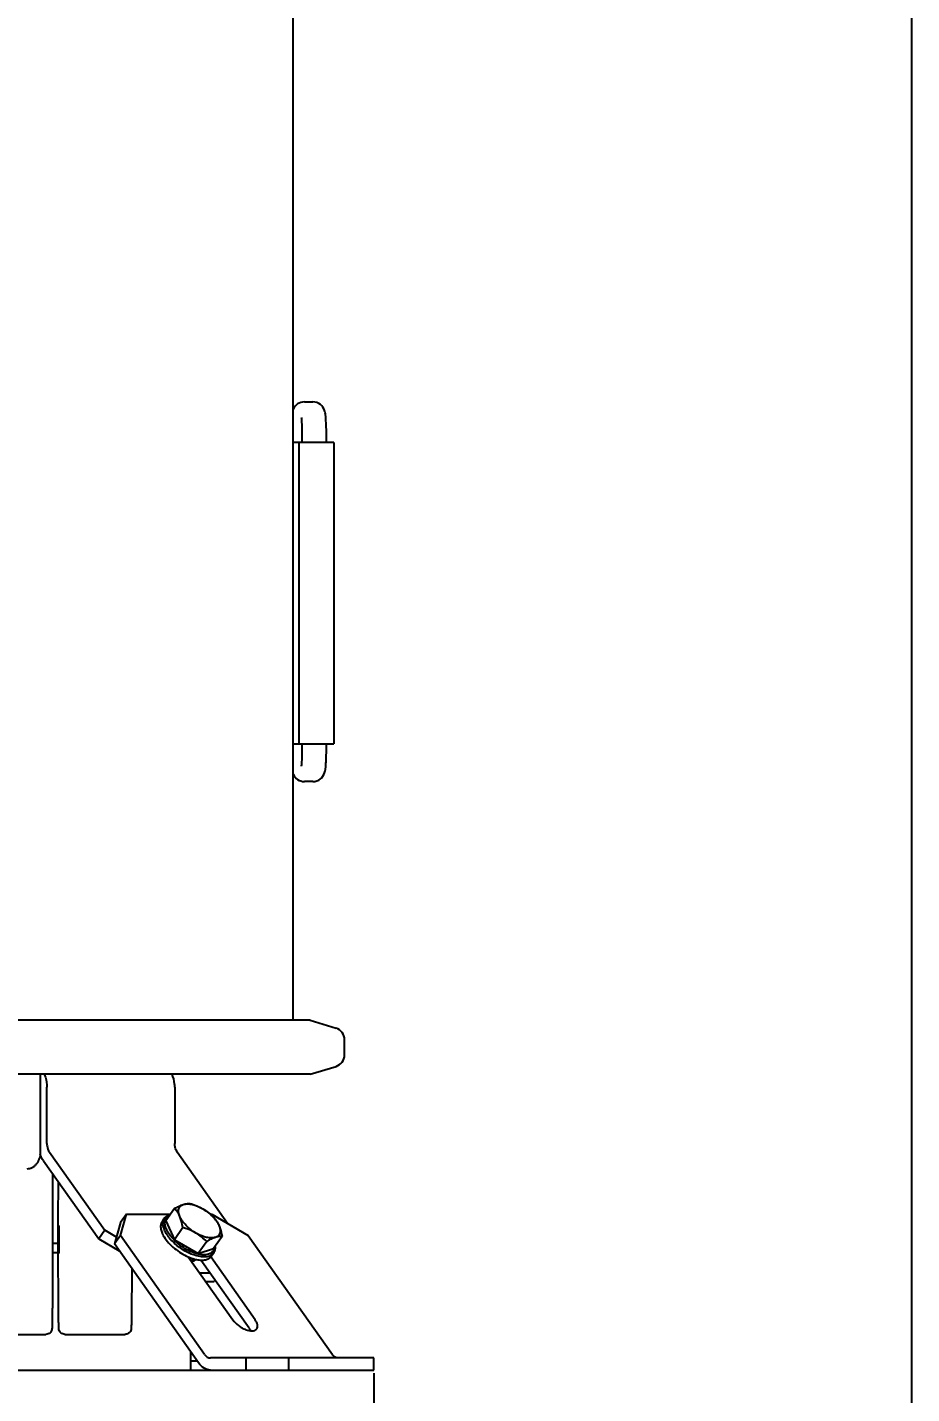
# Model space of a CAD drawing. Header units: millimetres. Extents: x 1186 to 6713, y 237 to 5598.
# Drawn here: x 6419 to 6712.5, y 2008.3 to 2461.8 of the extents above; entities that cross this region are included whole.
import ezdxf

# ---------------------------------------------------------------- set-up
doc = ezdxf.new("R2010")
doc.units = ezdxf.units.MM
doc.header["$LTSCALE"] = 384.175
doc.header["$PDMODE"] = 3
doc.header["$PDSIZE"] = 8
doc.layers.get('0').update_dxf_attribs({"linetype": 'CONTINUOUS'})
doc.layers.get('Defpoints').update_dxf_attribs({"linetype": 'CONTINUOUS'})
doc.styles.get("Standard").update_dxf_attribs({"font": 'calibri.ttf'})
doc.dimstyles.get("Standard").update_dxf_attribs({"dimtxt": 43.75, "dimasz": 43.75, "dimexe": 1.5, "dimexo": 1, "dimtad": 1, "dimdsep": 46, "dimtxsty": 'Standard', "dimblk": '_FILLED', "dimblk1": '_FILLED', "dimblk2": '_FILLED', "dimcen": 0.09, "dimazin": 2, "dimtol": 1, "dimtp": 0.01, "dimtm": 0.01, "dimtfac": 1, "dimtofl": 0, "dimtmove": 0, "dimatfit": 3, "dimldrblk": '_FILLED', "dimfxl": 1, "dimtolj": 1, "dimarcsym": 0})

# ---------------------------------------------------------------- blocks, each defined once
blk = doc.blocks.new('_FILLED')
at = {"color": 0, "linetype": 'ByBlock'}
blk.add_solid([(0, 0), (-1, 0.214), (-1, -0.214)], dxfattribs=at)
blk = doc.blocks.new('*D96')
at = {"color": 0, "lineweight": -2}
for p, q in [((5650.28, 2015.1), (5650.28, 1933.87)), ((6534.05, 2015.1), (6534.05, 1933.87)), ((5694.03, 1935.37), (6041.71, 1935.37)), ((6490.3, 1935.37), (6142.61, 1935.37))]:
    blk.add_line(p, q, dxfattribs=at)
at = {"layer": 'Defpoints', "color": 0}
for p in [(5650.28, 2016.1), (6534.05, 2016.1), (6534.05, 1935.37)]:
    blk.add_point(p, dxfattribs=at)
at = {"color": 0, "linetype": 'ByBlock', "lineweight": -2, "xscale": 43.75, "yscale": 43.75, "zscale": 43.75, "rotation": 180}
blk.add_blockref('_FILLED', (5650.28, 1935.37), dxfattribs=at)
at = {"color": 0, "linetype": 'ByBlock', "lineweight": -2, "xscale": 43.75, "yscale": 43.75, "zscale": 43.75}
blk.add_blockref('_FILLED', (6534.05, 1935.37), dxfattribs=at)
at = {"color": 0, "insert": (6092.16, 1935.37), "char_height": 43.75, "attachment_point": 5}
blk.add_mtext('\\A1;\\A1;880', dxfattribs=at)

msp = doc.modelspace()

# ---------------------------------------------------------------- linework, layer by layer
at = {"color": 0, "linetype": 'Continuous'}
for p, q in [((6712.51455, 237.4592), (6712.51455, 5597.5)), ((6507.27631, 2132.20612), (6507.27631, 3020.06629)), ((6510.96688, 2337.4362), (6513.78723, 2337.4362)), ((6520.76729, 2323.9362), (6507.27631, 2323.9362)), ((6509.27277, 2223.9362), (6509.27277, 2323.9362)), ((6510.26729, 2323.9362), (6510.26729, 2325.4362)), ((6518.26729, 2323.9362), (6518.26729, 2325.4362)), ((6520.76729, 2323.9362), (6520.76729, 2223.9362)), ((6507.27631, 2223.9362), (6520.76729, 2223.9362)), ((6510.26729, 2223.4362), (6510.26729, 2223.9362)), ((6518.26729, 2223.4362), (6518.26729, 2223.9362)), ((6513.78723, 2211.4362), (6510.96688, 2211.4362)), ((6512.86105, 2132.20612), (6225.06188, 2132.20612)), ((6512.86105, 2132.20612), (6521.4458, 2129.5815)), ((6524.27631, 2120.71613), (6524.27631, 2125.75628)), ((6512.86105, 2114.26629), (6224.46315, 2114.26629)), ((6423.23784, 2114.26629), (6423.23784, 2086.9362)), ((6512.86105, 2114.26629), (6521.4458, 2116.89091)), ((6425.50676, 2091.24991), (6425.50676, 2109.9362)), ((6467.93317, 2109.9362), (6467.93317, 2091.24991)), ((6426.33519, 2088.42148), (6444.67833, 2062.48036)), ((6485.47791, 2064.78105), (6468.76159, 2088.42148)), ((6424.33519, 2085.59306), (6442.67833, 2059.65193)), ((6467.84683, 2069.69607), (6465.0041, 2065.67583)), ((6449.95099, 2065.02369), (6447.87993, 2057.95262)), ((6449.87993, 2060.78105), (6451.95099, 2067.85212)), ((6451.95099, 2067.85212), (6449.95099, 2065.02369)), ((6451.95099, 2067.85212), (6466.54296, 2067.85212)), ((6463.72657, 2065.42543), (6464.47657, 2066.4861)), ((6465.0041, 2065.67583), (6467.7897, 2059.36311)), ((6479.67998, 2067.85212), (6480.23527, 2067.85212)), ((6480.23527, 2067.85212), (6492.30633, 2060.78105)), ((6444.67833, 2062.48036), (6442.67833, 2059.65193)), ((6442.67833, 2059.65193), (6449.50676, 2055.65193)), ((6448.543, 2060.21649), (6444.67833, 2062.48036)), ((6449.87993, 2060.78105), (6447.87993, 2057.95262)), ((6477.81988, 2021.26798), (6449.87993, 2060.78105)), ((6470.63244, 2063.38335), (6467.7897, 2059.36311)), ((6467.7897, 2059.36311), (6475.67714, 2054.75342)), ((6483.62171, 2060.47669), (6480.77897, 2056.45646)), ((6492.30633, 2060.78105), (6520.24629, 2021.26798)), ((6427.36511, 2055.09641), (6429.26795, 2055.09641)), ((6429.2663, 2058.09641), (6427.36673, 2058.09641)), ((6475.81988, 2018.43956), (6447.87993, 2057.95262)), ((6478.51988, 2058.77366), (6475.67714, 2054.75342)), ((6475.67714, 2054.75342), (6480.77897, 2056.45646)), ((6480.0565, 2053.87843), (6480.8065, 2054.93909)), ((6472.42966, 2053.6409), (6487.17922, 2032.78187)), ((6473.47601, 2053.23246), (6473.09724, 2052.69681)), ((6492.60385, 2029.95345), (6476.59378, 2052.5951)), ((6494.60385, 2032.78187), (6479.85433, 2053.64084)), ((6476.17922, 2048.33822), (6479.60385, 2048.33822)), ((6478.17922, 2045.5098), (6480.9626, 2045.5098)), ((6481.28322, 2045.96322), (6480.9626, 2045.5098)), ((6405.1684, 2027.9362), (6425.16794, 2027.9362)), ((6431.4651, 2027.9362), (6451.46464, 2027.9362)), ((6473.27631, 2016.09641), (6473.27631, 2022.03671)), ((6475.35542, 2019.09641), (6473.27631, 2019.09641)), ((6534.04528, 2020.09641), (6479.81988, 2020.09641)), ((6491.61887, 2016.09641), (6491.61887, 2020.09641)), ((6505.76101, 2016.09641), (6505.76101, 2020.09641)), ((6534.04528, 2016.09641), (6534.04528, 2020.09641)), ((6473.27631, 2016.09641), (6534.04528, 2016.09641))]:
    msp.add_line(p, q, dxfattribs=at)
msp.add_line((5650.27631, 2016.09641), (6491.61887, 2016.09641))
for centre, radius, start, end in [((6520.27631, 2125.75628), 4, 0, 73), ((6520.27631, 2120.71613), 4, 287, 0), ((6417.26199, 2088.28179), 6.12548, 338.5934665, 347.3102963), ((6432.26717, 2090.85318), 9.5378, 198.0303972, 202.1967703), ((6418.99104, 2086.46714), 3.53094, 270.0675431, 283.6888584), ((6418.96421, 2086.57816), 3.64515, 283.6855916, 288.6966922), ((6418.90419, 2086.74887), 3.8261, 288.7286154, 296.752671), ((6418.79629, 2086.96367), 4.06648, 296.7479222, 302.3650532), ((6418.65227, 2087.1896), 4.3344, 302.3743272, 308.7417297), ((6418.45925, 2087.42962), 4.6424, 308.7459932, 314.3516412), ((6418.24019, 2087.65445), 4.95632, 314.3455028, 319.6011948), ((6417.98843, 2087.86745), 5.28609, 319.6115806, 325.1411837), ((6417.75117, 2088.03466), 5.57634, 325.1247724, 329.4549118), ((6417.52535, 2088.16631), 5.83773, 329.4684484, 335.2893758), ((6417.37034, 2088.23984), 6.00929, 335.2703457, 338.5887792), ((6473.88274, 2066.1376), 11.14236, 210.794653, 211.7266871)]:
    msp.add_arc(centre, radius, start, end, dxfattribs=at)
for points, knots in [([(6510.96688, 2337.4362), (6510.18439, 2337.4362), (6508.61437, 2336.96592), (6507.58128, 2335.71618), (6507.26817, 2335.03464)], [0, 0, 0, 0, 0.510589837, 1, 1, 1, 1]), ([(6518.1195, 2331.33266), (6518.08492, 2331.90883), (6518.00388, 2333.00358), (6517.70493, 2334.89982), (6516.40436, 2336.8456), (6514.6632, 2337.4362), (6513.78723, 2337.4362)], [0, 0, 0, 0, 0.207370693, 0.394808531, 0.68529518, 1, 1, 1, 1]), ([(6510.13386, 2330.85346), (6510.12252, 2331.04248), (6510.09068, 2331.43495), (6510.08383, 2331.73314), (6509.97263, 2332.46321), (6510.00207, 2332.3182)], [0, 0, 0, 0, 0.3861705, 0.698241305, 1, 1, 1, 1]), ([(6518.26729, 2325.4362), (6518.26729, 2325.97425), (6518.25492, 2327.94036), (6518.20505, 2329.90703), (6518.1195, 2331.33266)], [0, 0, 0, 0, 0.273641948, 1, 1, 1, 1]), ([(6510.26729, 2325.4362), (6510.26729, 2325.93885), (6510.25585, 2327.74514), (6510.21196, 2329.55202), (6510.13386, 2330.85346)], [0, 0, 0, 0, 0.278254966, 1, 1, 1, 1]), ([(6510.13386, 2218.01895), (6510.15664, 2218.39849), (6510.24181, 2220.20303), (6510.26729, 2222.00998), (6510.26729, 2223.4362)], [0, 0, 0, 0, 0.210480348, 1, 1, 1, 1]), ([(6518.1195, 2217.53975), (6518.14517, 2217.96755), (6518.23874, 2219.9317), (6518.26729, 2221.89851), (6518.26729, 2223.4362)], [0, 0, 0, 0, 0.217960622, 1, 1, 1, 1]), ([(6510.00324, 2216.56024), (6509.97571, 2216.42727), (6510.08319, 2217.12828), (6510.08869, 2217.41632), (6510.12212, 2217.82327), (6510.13386, 2218.01895)], [0, 0, 0, 0, 0.278089064, 0.598543802, 1, 1, 1, 1]), ([(6507.26435, 2213.84617), (6507.57576, 2213.16245), (6508.6099, 2211.90875), (6510.18271, 2211.4362), (6510.96688, 2211.4362)], [0, 0, 0, 0, 0.489294595, 1, 1, 1, 1]), ([(6513.78723, 2211.4362), (6514.66348, 2211.4362), (6516.40498, 2212.02722), (6517.70501, 2213.97339), (6518.00394, 2215.86926), (6518.08493, 2216.96371), (6518.1195, 2217.53975)], [0, 0, 0, 0, 0.314811486, 0.605299778, 0.792675325, 1, 1, 1, 1]), ([(6424.59419, 2114.29304), (6424.74462, 2113.96539), (6425.28428, 2112.57405), (6425.50676, 2111.06594), (6425.50676, 2109.9362)], [0, 0, 0, 0, 0.241925446, 1, 1, 1, 1]), ([(6467.93317, 2109.9362), (6467.93317, 2110.31918), (6467.85776, 2111.80738), (6467.4825, 2113.28698), (6467.02059, 2114.29304)], [0, 0, 0, 0, 0.257029449, 1, 1, 1, 1]), ([(6425.50676, 2091.24991), (6425.50676, 2090.98924), (6425.57432, 2090.00189), (6425.91378, 2089.01744), (6426.33519, 2088.42148)], [0, 0, 0, 0, 0.263156404, 1, 1, 1, 1]), ([(6468.76159, 2088.42148), (6468.62676, 2088.61217), (6468.13186, 2089.47546), (6467.93317, 2090.49225), (6467.93317, 2091.24991)], [0, 0, 0, 0, 0.235616553, 1, 1, 1, 1]), ([(6427.30105, 2081.41157), (6427.31258, 2079.88159), (6427.35528, 2072.55654), (6427.36737, 2065.23134), (6427.36737, 2059.4362)], [0, 0, 0, 0, 0.208873093, 1, 1, 1, 1]), ([(6429.26567, 2059.4362), (6429.26567, 2061.16253), (6429.26965, 2067.54194), (6429.28651, 2073.92136), (6429.3133, 2078.57437)], [0, 0, 0, 0, 0.270609515, 1, 1, 1, 1]), ([(6467.84683, 2069.69607), (6468.34623, 2069.97457), (6469.29315, 2070.47541), (6470.2817, 2070.89484), (6470.75501, 2071.05283)], [0, 0, 0, 0, 0.534003785, 1, 1, 1, 1]), ([(6469.5969, 2067.04496), (6469.37296, 2067.55244), (6468.8623, 2068.4921), (6468.19291, 2069.3241), (6467.84683, 2069.69607)], [0, 0, 0, 0, 0.521938422, 1, 1, 1, 1]), ([(6469.5969, 2067.04496), (6469.40531, 2067.47913), (6469.13201, 2068.31254), (6469.1558, 2069.38957), (6469.44888, 2070.08225), (6469.90007, 2070.65853), (6470.40189, 2070.93496), (6470.75501, 2071.05283)], [0, 0, 0, 0, 0.298378996, 0.544684067, 0.656182903, 0.765934852, 1, 1, 1, 1]), ([(6470.75501, 2071.05283), (6470.95989, 2071.12122), (6471.67161, 2071.33224), (6472.42256, 2071.42459), (6472.94866, 2071.3991)], [0, 0, 0, 0, 0.290815048, 1, 1, 1, 1]), ([(6470.75501, 2071.05283), (6471.17861, 2071.19424), (6472.17493, 2071.3113), (6473.15542, 2071.1758), (6473.67913, 2071.05861)], [0, 0, 0, 0, 0.454194797, 1, 1, 1, 1]), ([(6472.94866, 2071.3991), (6473.32332, 2071.28842), (6474.80588, 2070.81756), (6476.24349, 2070.18754), (6477.24965, 2069.59951)], [0, 0, 0, 0, 0.251059388, 1, 1, 1, 1]), ([(6473.67913, 2071.05861), (6473.97188, 2070.9931), (6475.21547, 2070.65025), (6476.3961, 2070.09835), (6477.24965, 2069.59951)], [0, 0, 0, 0, 0.232801502, 1, 1, 1, 1]), ([(6477.24965, 2069.59951), (6477.91162, 2069.21263), (6479.16912, 2068.3445), (6480.29975, 2067.32095), (6480.8361, 2066.78941)], [0, 0, 0, 0, 0.503818985, 1, 1, 1, 1]), ([(6477.24965, 2069.59951), (6478.4378, 2068.90511), (6480.06019, 2067.65841), (6481.73788, 2065.69407), (6482.35859, 2064.65403), (6482.58617, 2064.1383)], [0, 0, 0, 0, 0.533958182, 0.781280853, 1, 1, 1, 1]), ([(6429.46514, 2063.93619), (6429.45784, 2063.93617), (6429.46859, 2063.89015), (6429.45378, 2063.84192), (6429.45804, 2063.72568), (6429.45231, 2063.58142), (6429.45084, 2063.39168), (6429.44671, 2063.06724), (6429.44321, 2062.57727), (6429.43944, 2061.9043), (6429.43678, 2061.13619), (6429.43509, 2060.30286), (6429.43472, 2059.72881), (6429.43472, 2059.4362)], [0, 0, 0, 0, 0.00486779, 0.019276337, 0.043131517, 0.076193713, 0.118151207, 0.168603907, 0.292953553, 0.444480196, 0.617336375, 0.804945083, 1, 1, 1, 1]), ([(6429.49556, 2059.4362), (6429.49556, 2059.72882), (6429.49519, 2060.30287), (6429.4935, 2061.1362), (6429.49084, 2061.90431), (6429.48708, 2062.57728), (6429.48357, 2063.06726), (6429.47944, 2063.3917), (6429.47797, 2063.58146), (6429.47225, 2063.72568), (6429.47651, 2063.84198), (6429.4617, 2063.8901), (6429.47244, 2063.93621), (6429.46514, 2063.93619)], [0, 0, 0, 0, 0.1950576, 0.382665037, 0.555521976, 0.707049031, 0.831400269, 0.881854464, 0.923811615, 0.956874162, 0.980727772, 0.995134804, 1, 1, 1, 1]), ([(6463.72667, 2065.42555), (6463.52048, 2065.13401), (6463.22107, 2064.41204), (6463.20976, 2063.16883), (6463.58088, 2061.80098), (6464.03505, 2060.89681), (6464.31137, 2060.43313)], [0, 0, 0, 0, 0.202638091, 0.429139605, 0.693687292, 1, 1, 1, 1]), ([(6470.80181, 2055.93812), (6469.61056, 2056.67231), (6467.95841, 2057.94231), (6466.1359, 2059.90443), (6465.07393, 2061.3866), (6464.33815, 2062.84215), (6463.96094, 2064.21735), (6463.96936, 2065.46722), (6464.26949, 2066.19325), (6464.47658, 2066.48609)], [0, 0, 0, 0, 0.314771697, 0.463989993, 0.601378891, 0.723568335, 0.82906346, 0.919318957, 1, 1, 1, 1]), ([(6464.47658, 2066.48609), (6464.68263, 2066.77748), (6465.2624, 2067.30001), (6465.98681, 2067.56342), (6466.37576, 2067.65183)], [0, 0, 0, 0, 0.472219253, 1, 1, 1, 1]), ([(6469.65385, 2057.55015), (6468.56829, 2058.3717), (6467.10784, 2059.7335), (6465.64978, 2061.78383), (6464.94154, 2063.23648), (6464.61323, 2064.59946), (6464.70104, 2065.82936), (6465.2558, 2066.83978), (6465.87399, 2067.26265), (6466.20909, 2067.41575)], [0, 0, 0, 0, 0.333519949, 0.482874967, 0.614577265, 0.727081906, 0.822817141, 0.909742454, 1, 1, 1, 1]), ([(6470.63244, 2063.38335), (6470.57412, 2063.71258), (6470.33063, 2064.95799), (6469.97458, 2066.18906), (6469.5969, 2067.04496)], [0, 0, 0, 0, 0.263297209, 1, 1, 1, 1]), ([(6474.93342, 2061.58375), (6473.74527, 2062.27815), (6472.12288, 2063.52485), (6470.44519, 2065.48919), (6469.82448, 2066.52923), (6469.5969, 2067.04496)], [0, 0, 0, 0, 0.533958182, 0.781280853, 1, 1, 1, 1]), ([(6480.8361, 2066.78941), (6481.18217, 2066.41745), (6481.85157, 2065.58546), (6482.36223, 2064.6458), (6482.58617, 2064.1383)], [0, 0, 0, 0, 0.478051595, 1, 1, 1, 1]), ([(6482.58617, 2064.1383), (6482.77776, 2063.70413), (6483.05106, 2062.87072), (6483.02727, 2061.79369), (6482.73419, 2061.10101), (6482.283, 2060.52473), (6481.78118, 2060.2483), (6481.42806, 2060.13042)], [0, 0, 0, 0, 0.298378996, 0.544684067, 0.656182903, 0.765934852, 1, 1, 1, 1]), ([(6482.58617, 2064.1383), (6482.70693, 2063.86463), (6483.16918, 2062.67982), (6483.4523, 2061.43301), (6483.62171, 2060.47669)], [0, 0, 0, 0, 0.235471783, 1, 1, 1, 1]), ([(6427.36737, 2059.4362), (6427.36737, 2057.42824), (6427.36468, 2053.49687), (6427.35272, 2047.80768), (6427.33338, 2042.6079), (6427.31101, 2038.68216), (6427.28924, 2035.94731), (6427.27258, 2034.25219), (6427.2549, 2032.82013), (6427.23656, 2031.66386), (6427.21742, 2030.78657), (6427.19591, 2030.10934), (6427.14286, 2029.31602), (6426.59029, 2028.29958), (6425.65837, 2027.9362), (6425.16794, 2027.9362)], [0, 0, 0, 0, 0.184836568, 0.361889706, 0.523700216, 0.663488237, 0.723266319, 0.77545596, 0.819535138, 0.855096513, 0.881914003, 0.900289861, 0.917514596, 0.954855841, 1, 1, 1, 1]), ([(6431.4651, 2027.9362), (6430.97457, 2027.9362), (6430.04225, 2028.29979), (6429.48978, 2029.31672), (6429.43716, 2030.11026), (6429.41557, 2030.78748), (6429.39647, 2031.665), (6429.37812, 2032.82147), (6429.36045, 2034.25366), (6429.34379, 2035.94887), (6429.32202, 2038.68377), (6429.29965, 2042.6095), (6429.28032, 2047.80903), (6429.26836, 2053.49768), (6429.26567, 2057.42853), (6429.26567, 2059.4362)], [0, 0, 0, 0, 0.045153925, 0.082521781, 0.099730723, 0.118114411, 0.144939497, 0.180506751, 0.224590108, 0.276782314, 0.336561762, 0.476349658, 0.63815844, 0.815190289, 1, 1, 1, 1]), ([(6429.43472, 2059.4362), (6429.43472, 2059.14359), (6429.43509, 2058.56954), (6429.43678, 2057.7362), (6429.43944, 2056.96809), (6429.44321, 2056.29513), (6429.44671, 2055.80515), (6429.45084, 2055.48071), (6429.45231, 2055.29095), (6429.45804, 2055.14673), (6429.45378, 2055.03043), (6429.46859, 2054.98231), (6429.45785, 2054.93619), (6429.46514, 2054.93622)], [0, 0, 0, 0, 0.1950576, 0.382665037, 0.555521976, 0.707049031, 0.831400269, 0.881854464, 0.923811615, 0.956874162, 0.980727772, 0.995134804, 1, 1, 1, 1]), ([(6429.46514, 2054.93622), (6429.47245, 2054.93624), (6429.4617, 2054.98226), (6429.47651, 2055.03049), (6429.47225, 2055.14673), (6429.47797, 2055.29098), (6429.47944, 2055.48073), (6429.48357, 2055.80517), (6429.48708, 2056.29514), (6429.49084, 2056.9681), (6429.4935, 2057.73621), (6429.49519, 2058.56955), (6429.49556, 2059.1436), (6429.49556, 2059.4362)], [0, 0, 0, 0, 0.00486779, 0.019276337, 0.043131517, 0.076193713, 0.118151207, 0.168603907, 0.292953553, 0.444480196, 0.617336375, 0.804945083, 1, 1, 1, 1]), ([(6464.40543, 2060.27819), (6464.83337, 2059.58593), (6465.88216, 2058.22915), (6467.79142, 2056.4186), (6469.99629, 2054.83874), (6471.60769, 2053.98923), (6472.43013, 2053.63571)], [0, 0, 0, 0, 0.231316566, 0.484397967, 0.74556186, 1, 1, 1, 1]), ([(6474.93342, 2061.58375), (6474.59884, 2061.7793), (6473.22566, 2062.51494), (6471.75348, 2063.05216), (6470.63244, 2063.38335)], [0, 0, 0, 0, 0.248983308, 1, 1, 1, 1]), ([(6478.51988, 2058.77366), (6477.98354, 2059.30518), (6476.85291, 2060.32874), (6475.59541, 2061.19686), (6474.93342, 2061.58375)], [0, 0, 0, 0, 0.496171125, 1, 1, 1, 1]), ([(6478.50394, 2060.12465), (6478.21119, 2060.19016), (6476.9676, 2060.533), (6475.78697, 2061.08491), (6474.93342, 2061.58375)], [0, 0, 0, 0, 0.232801502, 1, 1, 1, 1]), ([(6481.42806, 2060.13042), (6481.00446, 2059.98902), (6480.00814, 2059.87196), (6479.02765, 2060.00746), (6478.50394, 2060.12465)], [0, 0, 0, 0, 0.454194797, 1, 1, 1, 1]), ([(6481.42806, 2060.13042), (6480.95476, 2059.97243), (6479.96621, 2059.553), (6479.01929, 2059.05216), (6478.51988, 2058.77366)], [0, 0, 0, 0, 0.465986569, 1, 1, 1, 1]), ([(6483.62171, 2060.47669), (6483.46231, 2060.48441), (6482.71842, 2060.48403), (6481.98121, 2060.31507), (6481.42806, 2060.13042)], [0, 0, 0, 0, 0.214862825, 1, 1, 1, 1]), ([(6474.40604, 2054.96111), (6473.57315, 2055.24974), (6471.9174, 2056.00193), (6470.39366, 2056.99026), (6469.65385, 2057.55015)], [0, 0, 0, 0, 0.487205353, 1, 1, 1, 1]), ([(6474.23575, 2054.28623), (6473.94728, 2054.3862), (6472.75894, 2054.84023), (6471.62445, 2055.43111), (6470.80181, 2055.93812)], [0, 0, 0, 0, 0.24008544, 1, 1, 1, 1]), ([(6480.80649, 2054.93909), (6480.67998, 2054.76019), (6480.37032, 2054.42696), (6479.54555, 2053.90006), (6478.16566, 2053.57663), (6476.26471, 2053.69112), (6474.93308, 2054.04458), (6474.23575, 2054.28623)], [0, 0, 0, 0, 0.093674921, 0.191913386, 0.414694937, 0.684486738, 1, 1, 1, 1]), ([(6481.10624, 2056.8911), (6481.08231, 2056.61376), (6480.96528, 2056.07493), (6480.53854, 2055.36666), (6479.88696, 2054.83211), (6479.04737, 2054.48709), (6478.04924, 2054.32928), (6476.46109, 2054.36783), (6475.232, 2054.67487), (6474.40604, 2054.96111)], [0, 0, 0, 0, 0.1035147, 0.201501556, 0.301783792, 0.411468805, 0.535193163, 0.674937983, 1, 1, 1, 1]), ([(6481.2716, 2057.12596), (6481.31872, 2056.72842), (6481.31309, 2055.95498), (6481.01318, 2055.23138), (6480.80649, 2054.93909)], [0, 0, 0, 0, 0.527919373, 1, 1, 1, 1]), ([(6472.43013, 2053.63571), (6472.51826, 2053.59783), (6472.8664, 2053.45174), (6473.21966, 2053.31779), (6473.48575, 2053.22557)], [0, 0, 0, 0, 0.254081242, 1, 1, 1, 1]), ([(6473.42507, 2052.23656), (6473.58052, 2052.24684), (6474.1268, 2052.3131), (6474.67151, 2052.53766), (6474.96411, 2052.80533)], [0, 0, 0, 0, 0.282045123, 1, 1, 1, 1]), ([(6473.48575, 2053.22557), (6473.62646, 2053.17681), (6474.17298, 2052.99676), (6474.73103, 2052.85074), (6475.1492, 2052.7668)], [0, 0, 0, 0, 0.258794738, 1, 1, 1, 1]), ([(6473.73537, 2053.1508), (6473.75781, 2053.07662), (6473.83406, 2052.79555), (6473.87599, 2052.50409), (6473.87896, 2052.29031)], [0, 0, 0, 0, 0.266038404, 1, 1, 1, 1]), ([(6475.1492, 2052.7668), (6475.67901, 2052.66044), (6476.68391, 2052.53297), (6478.09879, 2052.6384), (6479.2685, 2053.06327), (6479.85005, 2053.58654), (6480.0564, 2053.87831)], [0, 0, 0, 0, 0.30634764, 0.570915694, 0.797405677, 1, 1, 1, 1]), ([(6453.65305, 2049.76693), (6453.6496, 2048.29414), (6453.64132, 2045.47437), (6453.62392, 2041.4692), (6453.60259, 2037.94421), (6453.57776, 2034.99199), (6453.5539, 2032.92609), (6453.53177, 2031.61408), (6453.51706, 2030.89723), (6453.49948, 2030.3502), (6453.47947, 2029.78853), (6453.34001, 2029.02571), (6452.65056, 2028.17883), (6451.8595, 2027.9362), (6451.46464, 2027.9362)], [0, 0, 0, 0, 0.192616238, 0.36877674, 0.523810586, 0.653631609, 0.754887446, 0.794014446, 0.825238217, 0.848668342, 0.86556495, 0.898833197, 0.948359875, 1, 1, 1, 1]), ([(6487.17922, 2032.78187), (6487.70103, 2032.04394), (6488.70083, 2031.06384), (6490.25877, 2030.04692), (6492.10438, 2029.13783), (6494.47069, 2028.75151), (6495.17785, 2029.75043)], [0, 0, 0, 0, 0.29536743, 0.450897654, 0.600019227, 1, 1, 1, 1]), ([(6495.17785, 2029.75043), (6495.30085, 2029.92419), (6495.46896, 2030.36952), (6495.4229, 2031.13037), (6495.12764, 2031.96157), (6494.79987, 2032.50465), (6494.60385, 2032.78187)], [0, 0, 0, 0, 0.195781278, 0.420119423, 0.687756425, 1, 1, 1, 1]), ([(6492.60385, 2029.95345), (6492.65307, 2029.88383), (6492.83619, 2029.61415), (6492.99872, 2029.33005), (6493.10194, 2029.11258)], [0, 0, 0, 0, 0.261545693, 1, 1, 1, 1]), ([(6479.81988, 2016.09641), (6479.07028, 2016.09641), (6477.46148, 2016.58103), (6476.30581, 2017.75235), (6475.81988, 2018.43956)], [0, 0, 0, 0, 0.471076711, 1, 1, 1, 1]), ([(6477.81988, 2021.26798), (6478.06285, 2020.92438), (6478.64068, 2020.33872), (6479.44508, 2020.09641), (6479.81988, 2020.09641)], [0, 0, 0, 0, 0.528923289, 1, 1, 1, 1]), ([(6522.24629, 2020.09641), (6521.87149, 2020.09641), (6521.06709, 2020.33872), (6520.48925, 2020.92438), (6520.24629, 2021.26798)], [0, 0, 0, 0, 0.471076711, 1, 1, 1, 1])]:
    msp.add_open_spline(points, degree=3, knots=knots, dxfattribs=at)
msp.add_open_spline([(6424.33519, 2085.59306), (6423.97241, 2086.1061), (6423.67383, 2086.66824), (6423.43621, 2087.24991)], degree=3, dxfattribs=at)

# ---------------------------------------------------------------- dimensions: what is measured, and where the dimension line sits
dim = msp.add_linear_dim(base=(6534.04528, 1935.3704), p1=(5650.27631, 2016.09641), p2=(6534.04528, 2016.09641), text='\\A1;880', dimstyle='Standard', override={"dimtad": 0, "dimtih": 1, "dimtoh": 1, "dimdec": 4, "dimzin": 0, "dimtxsty": 'Standard', "dimcen": 62.865, "dimadec": 0, "dimazin": 0, "dimtdec": 4, "dimtzin": 0})
dim.commit()
dim.dimension.update_dxf_attribs({"geometry": '*D96', "text_midpoint": (6092.1608, 1935.3704), "dimtype": 160})

doc.saveas('drawing.dxf')
